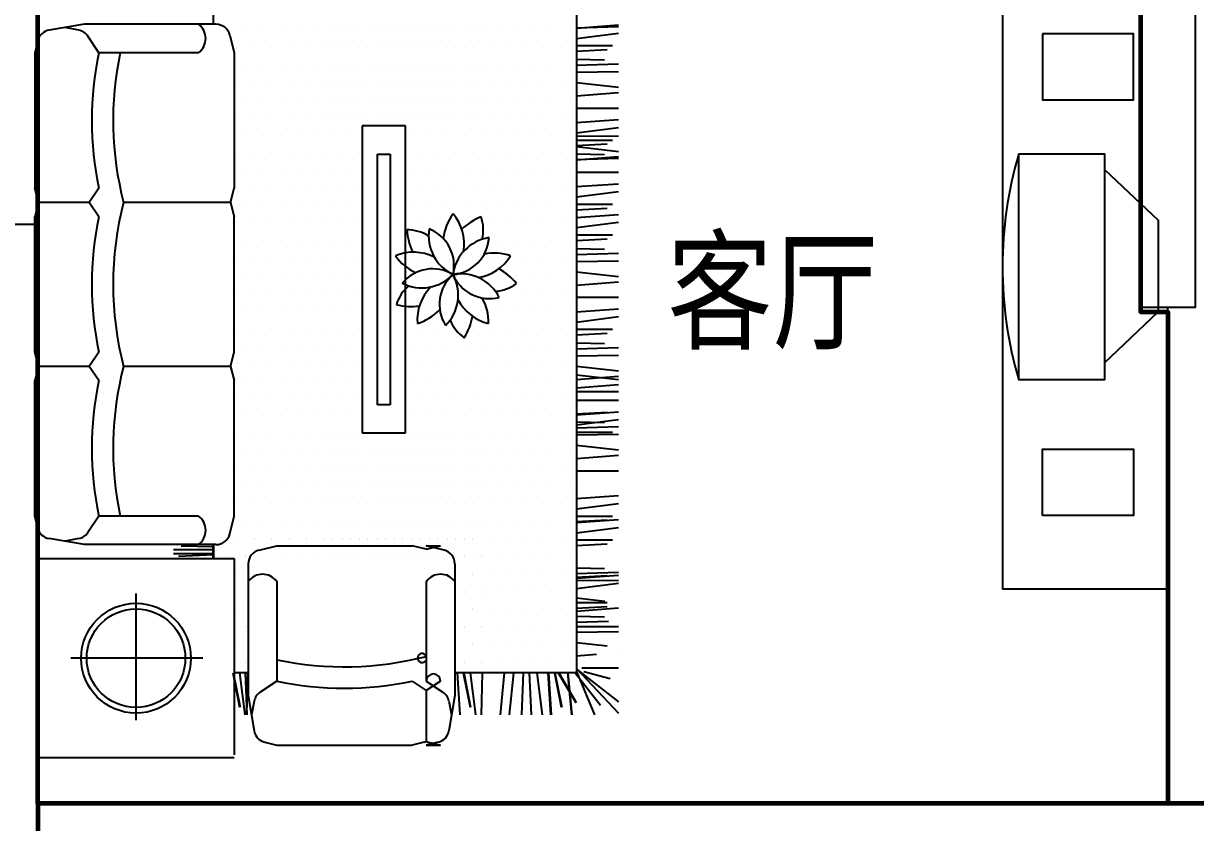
# Model space of a CAD drawing. Extents: x -355483 to -326583, y -641147 to -611949.
# Drawn here: x -337435 to -333183, y -617018 to -614120 of the extents above; entities that cross this region are included whole.
import ezdxf

# ---------------------------------------------------------------- set-up
doc = ezdxf.new("R2010")
doc.units = 0
doc.header["$LTSCALE"] = 1000
doc.header["$MEASUREMENT"] = 0
doc.layers.get('0').update_dxf_attribs({"linetype": 'CONTINUOUS'})
doc.layers.add('GT_客厅', color=2, linetype='CONTINUOUS', lineweight=60)
doc.layers.add('GT_过道', color=30, linetype='CONTINUOUS', lineweight=60)
for name, color, linetype in [('JG', 8, 'CONTINUOUS'), ('JIAJU', 252, 'CONTINUOUS'), ('PL', 8, 'CONTINUOUS'), ('PUB_DIM', 3, 'CONTINUOUS'), ('PUB_TEXT', 7, 'CONTINUOUS'), ('WALL', 2, 'CONTINUOUS')]:
    doc.layers.add(name, color=color, linetype=linetype)
doc.layers.get('PUB_DIM').off()
doc.styles.add('-黑体', font='simhei.ttf', dxfattribs={"width": 0.7})
doc.styles.add('ATT', font='TXT')
doc.styles.add('DIM_FONT', font='ROMAND.shx', dxfattribs={"width": 0.7})

# ---------------------------------------------------------------- blocks, each defined once
blk = doc.blocks.new('12PPLT03')
at = {"color": 0, "linetype": 'ByBlock'}
for centre, radius, start, end in [((0.3333, 0.25), 0.4167, 143.1301, 173.49315), ((-0.2917, 0.25), 0.3841, 351.1324, 40.6013), ((0.4278, -0.0033), 0.518, 112.21052, 133.35141), ((-0.0728, 0.3699), 0.3227, 345.50863, 19.24757), ((-0.3742, 0.0451), 0.3227, 57.50863, 91.24757), ((0.1354, 0.4058), 0.518, 184.21051, 205.35141), ((0.1524, 0.3197), 0.3542, 170.77608, 244.51587), ((-0.3182, 0.0732), 0.3265, 347.04468, 68.24727), ((-0.0287, 0.3253), 0.3265, 275.04468, 356.24727), ((0.3511, -0.0461), 0.3542, 98.77608, 172.51587), ((-0.3279, -0.2001), 0.3841, 63.1324, 112.60129), ((-0.1348, 0.3943), 0.4167, 215.1301, 245.49315), ((0.1476, 0.3546), 0.3841, 279.1324, 328.60129), ((0.3408, -0.2398), 0.4167, 71.1301, 101.49315), ((-0.168, -0.28), 0.3265, 59.04468, 140.24727), ((-0.257, 0.2437), 0.3542, 242.77608, 316.51587), ((-0.3112, -0.1691), 0.3542, 314.77608, 28.51587), ((0.0646, -0.3482), 0.3542, 26.77608, 100.51587), ((0.3005, 0.1278), 0.3265, 203.04468, 284.24727), ((0.129, -0.4079), 0.518, 40.21052, 61.35141), ((-0.1585, -0.342), 0.3227, 129.50863, 163.24757), ((0.2144, -0.2463), 0.3265, 131.04468, 212.24727), ((0.3293, 0.1835), 0.3227, 273.50863, 307.24757), ((0.089, -0.3737), 0.3841, 135.1324, 184.60129), ((-0.1227, -0.3982), 0.4167, 359.1301, 29.49315), ((-0.3441, 0.2541), 0.518, 256.21051, 277.35141), ((-0.4166, -0.0063), 0.4167, 287.1301, 317.49315), ((0.3829, -0.0308), 0.3841, 207.1324, 256.60129), ((0.2763, -0.2564), 0.3227, 201.50863, 235.24757), ((-0.348, -0.2487), 0.518, 328.21051, 349.35141)]:
    blk.add_arc(centre, radius, start, end, dxfattribs=at)
at = {"color": 0, "linetype": 'ByBlock', "style": 'ATT'}
for tag, p, flags in [('ITEM', (0, -2.25), 3), ('ROOM_NUMBER', (0, -3.5833), 1)]:
    blk.add_attdef(tag, p, '', height=1, dxfattribs=dict(at, flags=flags))
blk = doc.blocks.new('F-FLOW5')
at = {"xscale": 6, "yscale": 6, "zscale": 6}
blk.add_blockref('12PPLT03', (-0.035, 0.265), dxfattribs=at)
blk = doc.blocks.new('-FLOW4')
at = {"xscale": 75, "yscale": 75, "zscale": 75}
blk.add_blockref('F-FLOW5', (-3.1, -19.1), dxfattribs=at)
blk = doc.blocks.new('A$C651D3A54')
at = {"layer": 'JG'}
for p, q in [((803.7, 1965.2), (791.6, 2117.8)), ((803.4, 1965.2), (792.8, 2117.8)), ((802.5, 1965.2), (797.5, 2117.8)), ((840.7, 1965.2), (821.1, 2117.8)), ((866.7, 1965.2), (866.7, 2095.7)), ((937.9, 1965.2), (932.8, 2117.8)), ((963, 1965.2), (961.2, 2117.8)), ((1000.8, 1965.2), (1018, 2117.8)), ((1048.9, 1965.2), (1036.8, 2117.8)), ((1093.2, 1965.2), (1093.2, 2117.8)), ((1145.8, 1965.2), (1135.2, 2117.8)), ((1183, 1965.2), (1163.5, 2117.8)), ((1195.5, 1965.2), (1193.7, 2117.8)), ((1209.1, 1965.2), (1209.1, 2095.7)), ((1233.2, 1965.2), (1250.4, 2117.8)), ((1281.3, 1965.2), (1269.3, 2117.8)), ((1280.2, 1965.2), (1275.2, 2117.8)), ((1325.7, 1965.2), (1325.7, 2117.8)), ((1378.3, 1965.2), (1367.6, 2117.8)), ((1415.5, 1965.2), (1396, 2117.8)), ((1441.6, 1965.2), (1441.6, 2095.7)), ((1489.6, 1965.2), (1478.9, 2117.8)), ((1526.8, 1965.2), (1507.3, 2117.8)), ((1552.8, 1965.2), (1552.8, 2095.7)), ((1624, 1965.2), (1618.9, 2117.8)), ((1649.1, 1965.2), (1647.4, 2117.8)), ((1686.9, 1965.2), (1704.1, 2117.8)), ((1735, 1965.2), (1722.9, 2117.8)), ((1779.3, 1965.2), (1779.3, 2117.8)), ((1831.9, 1965.2), (1821.3, 2117.8)), ((1869.1, 1965.2), (1849.6, 2117.8)), ((1895.2, 1965.2), (1895.2, 2095.7)), ((1966.3, 1965.2), (1961.3, 2117.8)), ((1991.5, 1965.2), (1989.7, 2117.8)), ((2029.2, 1965.2), (2046.4, 2117.8)), ((2060.3, 1965.2), (2077.5, 2117.8)), ((2077.3, 1965.2), (2065.3, 2117.8)), ((2108.4, 1965.2), (2096.3, 2117.8)), ((2121.7, 1965.2), (2121.7, 2117.8)), ((2152.8, 1965.2), (2152.8, 2117.8)), ((2205.3, 1965.2), (2194.7, 2117.8)), ((2242.5, 1965.2), (2223, 2117.8)), ((2252.9, 1965.2), (2247.9, 2117.8)), ((2268.6, 1965.2), (2268.6, 2095.7)), ((2278, 1965.2), (2276.3, 2117.8)), ((2315.8, 1965.2), (2333, 2117.8)), ((2363.9, 1965.2), (2351.8, 2117.8)), ((2408.3, 1965.2), (2408.3, 2117.8)), ((2509.3, 1965.2), (2498.7, 2117.8)), ((2546.5, 1965.2), (2527, 2117.8)), ((2572.6, 1965.2), (2572.6, 2095.7)), ((2596.1, 1965.2), (2585.5, 2117.8)), ((2633.4, 1965.2), (2613.8, 2117.8)), ((2659.4, 1965.2), (2659.4, 2095.7)), ((2781.7, 1965.2), (2776.7, 2117.8)), ((2798.2, 1965.2), (2787.5, 2117.8)), ((2806.9, 1965.2), (2805.1, 2117.8)), ((2835.4, 1965.2), (2815.9, 2117.8)), ((2917.4, 1965.2), (2905.4, 2117.8)), ((2972.8, 1965.2), (2972.8, 2117.8)), ((2993.4, 1965.2), (2991.6, 2117.8)), ((3067.2, 2117.8), (3067.2, 2117.8)), ((3123.6, 1984.7), (3123.6, 2117.8)), ((3125.1, 1965.2), (3287.9, 2117.8)), ((3128, 1965.2), (3246.2, 2117.8)), ((3136.5, 1991.7), (3162.1, 2087.7)), ((886.9, 1965.2), (881, 2076.7)), ((916.5, 1965.2), (918.9, 2067.2)), ((1229.3, 1965.2), (1223.3, 2076.7)), ((1258.9, 1965.2), (1261.3, 2067.2)), ((1461.8, 1965.2), (1455.8, 2076.7)), ((1573, 1965.2), (1567.1, 2076.7)), ((1602.6, 1965.2), (1605, 2067.2)), ((1915.4, 1965.2), (1909.4, 2076.7)), ((1945, 1965.2), (1947.4, 2067.2)), ((2202, 1965.2), (2196, 2076.7)), ((2231.6, 1965.2), (2233.9, 2067.2)), ((2592.8, 1965.2), (2586.8, 2076.7)), ((2679.6, 1965.2), (2673.7, 2076.7)), ((2760.4, 1965.2), (2762.8, 2067.2)), ((2794.8, 1965.2), (2788.8, 2076.7)), ((2869.3, 1965.2), (2881, 2068.4)), ((2886.1, 1965.2), (2886.1, 2077.2)), ((2906.3, 1965.2), (2900.4, 2076.7)), ((2935.9, 1965.2), (2938.3, 2067.2)), ((2957.3, 1965.2), (2953.4, 2081.4)), ((3031.1, 1965.2), (3043.8, 2077.2)), ((3141, 1960.9), (3258.9, 2052.5)), ((3079.2, 1965.2), (3073.5, 2037.5)), ((3136, 1965.2), (3293.6, 2030.6)), ((3141, 1900.9), (3248.4, 1964.5)), ((3141, 1899.3), (3248.4, 1962.8)), ((810.1, 1939.5), (810.1, 1939.5)), ((937.3, 1939.5), (937.3, 1939.5)), ((1064.5, 1939.5), (1064.5, 1939.5)), ((1191.7, 1939.5), (1191.7, 1939.5)), ((1318.9, 1939.5), (1318.9, 1939.5)), ((1446.1, 1939.5), (1446.1, 1939.5)), ((1573.3, 1939.5), (1573.3, 1939.5)), ((1700.5, 1939.5), (1700.5, 1939.5)), ((1827.6, 1939.5), (1827.6, 1939.5)), ((1954.8, 1939.5), (1954.8, 1939.5)), ((2082, 1939.5), (2082, 1939.5)), ((2209.2, 1939.5), (2209.2, 1939.5)), ((2336.4, 1939.5), (2336.4, 1939.5)), ((2463.6, 1939.5), (2463.6, 1939.5)), ((2590.8, 1939.5), (2590.8, 1939.5)), ((2718, 1939.5), (2718, 1939.5)), ((2845.2, 1939.5), (2845.2, 1939.5)), ((2972.4, 1939.5), (2972.4, 1939.5)), ((3099.6, 1939.5), (3099.6, 1939.5)), ((3141, 1934.6), (3293.6, 1948.6)), ((3141, 1932.9), (3293.6, 1947)), ((810.1, 1875.9), (810.1, 1875.9)), ((873.7, 1907.7), (873.7, 1907.7)), ((937.3, 1875.9), (937.3, 1875.9)), ((1000.9, 1907.7), (1000.9, 1907.7)), ((1064.5, 1875.9), (1064.5, 1875.9)), ((1128.1, 1907.7), (1128.1, 1907.7)), ((1191.7, 1875.9), (1191.7, 1875.9)), ((1255.3, 1907.7), (1255.3, 1907.7)), ((1318.9, 1875.9), (1318.9, 1875.9)), ((1382.5, 1907.7), (1382.5, 1907.7)), ((1446.1, 1875.9), (1446.1, 1875.9)), ((1509.7, 1907.7), (1509.7, 1907.7)), ((1573.3, 1875.9), (1573.3, 1875.9)), ((1636.9, 1907.7), (1636.9, 1907.7)), ((1700.5, 1875.9), (1700.5, 1875.9)), ((1764, 1907.7), (1764, 1907.7)), ((1827.6, 1875.9), (1827.6, 1875.9)), ((1891.2, 1907.7), (1891.2, 1907.7)), ((1954.8, 1875.9), (1954.8, 1875.9)), ((2018.4, 1907.7), (2018.4, 1907.7)), ((2082, 1875.9), (2082, 1875.9)), ((2145.6, 1907.7), (2145.6, 1907.7)), ((2209.2, 1875.9), (2209.2, 1875.9)), ((2272.8, 1907.7), (2272.8, 1907.7)), ((2336.4, 1875.9), (2336.4, 1875.9)), ((2400, 1907.7), (2400, 1907.7)), ((2463.6, 1875.9), (2463.6, 1875.9)), ((2527.2, 1907.7), (2527.2, 1907.7)), ((2590.8, 1875.9), (2590.8, 1875.9)), ((2654.4, 1907.7), (2654.4, 1907.7)), ((2718, 1875.9), (2718, 1875.9)), ((2781.6, 1907.7), (2781.6, 1907.7)), ((2845.2, 1875.9), (2845.2, 1875.9)), ((2908.8, 1907.7), (2908.8, 1907.7)), ((2972.4, 1875.9), (2972.4, 1875.9)), ((3036, 1907.7), (3036, 1907.7)), ((3099.6, 1875.9), (3099.6, 1875.9)), ((3141, 1887.3), (3266.4, 1911.9)), ((3141, 1885.7), (3266.4, 1910.3)), ((3141, 1863.6), (3293.6, 1873.4)), ((3141, 1862), (3293.6, 1871.7)), ((873.7, 1844.1), (873.7, 1844.1)), ((1000.9, 1844.1), (1000.9, 1844.1)), ((1128.1, 1844.1), (1128.1, 1844.1)), ((1255.3, 1844.1), (1255.3, 1844.1)), ((1382.5, 1844.1), (1382.5, 1844.1)), ((1509.7, 1844.1), (1509.7, 1844.1)), ((1636.9, 1844.1), (1636.9, 1844.1)), ((1764, 1844.1), (1764, 1844.1)), ((1891.2, 1844.1), (1891.2, 1844.1)), ((2018.4, 1844.1), (2018.4, 1844.1)), ((2145.6, 1844.1), (2145.6, 1844.1)), ((2272.8, 1844.1), (2272.8, 1844.1)), ((2400, 1844.1), (2400, 1844.1)), ((2527.2, 1844.1), (2527.2, 1844.1)), ((2654.4, 1844.1), (2654.4, 1844.1)), ((2781.6, 1844.1), (2781.6, 1844.1)), ((2908.8, 1844.1), (2908.8, 1844.1)), ((3036, 1844.1), (3036, 1844.1)), ((3141, 1821.4), (3293.6, 1840.8)), ((810.1, 1812.3), (810.1, 1812.3)), ((937.3, 1812.3), (937.3, 1812.3)), ((1064.5, 1812.3), (1064.5, 1812.3)), ((1191.7, 1812.3), (1191.7, 1812.3)), ((1318.9, 1812.3), (1318.9, 1812.3)), ((1446.1, 1812.3), (1446.1, 1812.3)), ((1573.3, 1812.3), (1573.3, 1812.3)), ((1700.5, 1812.3), (1700.5, 1812.3)), ((1827.6, 1812.3), (1827.6, 1812.3)), ((1954.8, 1812.3), (1954.8, 1812.3)), ((2082, 1812.3), (2082, 1812.3)), ((2209.2, 1812.3), (2209.2, 1812.3)), ((2336.4, 1812.3), (2336.4, 1812.3)), ((2463.6, 1812.3), (2463.6, 1812.3)), ((2590.8, 1812.3), (2590.8, 1812.3)), ((2718, 1812.3), (2718, 1812.3)), ((2845.2, 1812.3), (2845.2, 1812.3)), ((2972.4, 1812.3), (2972.4, 1812.3)), ((3099.6, 1812.3), (3099.6, 1812.3)), ((3141, 1794.3), (3293.6, 1800.6)), ((810.1, 1748.7), (810.1, 1748.7)), ((873.7, 1780.5), (873.7, 1780.5)), ((937.3, 1748.7), (937.3, 1748.7)), ((1000.9, 1780.5), (1000.9, 1780.5)), ((1064.5, 1748.7), (1064.5, 1748.7)), ((1128.1, 1780.5), (1128.1, 1780.5)), ((1191.7, 1748.7), (1191.7, 1748.7)), ((1255.3, 1780.5), (1255.3, 1780.5)), ((1318.9, 1748.7), (1318.9, 1748.7)), ((1382.5, 1780.5), (1382.5, 1780.5)), ((1446.1, 1748.7), (1446.1, 1748.7)), ((1509.7, 1780.5), (1509.7, 1780.5)), ((1573.3, 1748.7), (1573.3, 1748.7)), ((1636.9, 1780.5), (1636.9, 1780.5)), ((1700.5, 1748.7), (1700.5, 1748.7)), ((1764, 1780.5), (1764, 1780.5)), ((1827.6, 1748.7), (1827.6, 1748.7)), ((1891.2, 1780.5), (1891.2, 1780.5)), ((1954.8, 1748.7), (1954.8, 1748.7)), ((2018.4, 1780.5), (2018.4, 1780.5)), ((2082, 1748.7), (2082, 1748.7)), ((2145.6, 1780.5), (2145.6, 1780.5)), ((2209.2, 1748.7), (2209.2, 1748.7)), ((2272.8, 1780.5), (2272.8, 1780.5)), ((2336.4, 1748.7), (2336.4, 1748.7)), ((2400, 1780.5), (2400, 1780.5)), ((2463.6, 1748.7), (2463.6, 1748.7)), ((2527.2, 1780.5), (2527.2, 1780.5)), ((2590.8, 1748.7), (2590.8, 1748.7)), ((2654.4, 1780.5), (2654.4, 1780.5)), ((2718, 1748.7), (2718, 1748.7)), ((2781.6, 1780.5), (2781.6, 1780.5)), ((2845.2, 1748.7), (2845.2, 1748.7)), ((2908.8, 1780.5), (2908.8, 1780.5)), ((2972.4, 1748.7), (2972.4, 1748.7)), ((3036, 1780.5), (3036, 1780.5)), ((3099.6, 1748.7), (3099.6, 1748.7)), ((3141, 1771.6), (3293.6, 1765.9)), ((873.7, 1716.9), (873.7, 1716.9)), ((1000.9, 1716.9), (1000.9, 1716.9)), ((1128.1, 1716.9), (1128.1, 1716.9)), ((1255.3, 1716.9), (1255.3, 1716.9)), ((1382.5, 1716.9), (1382.5, 1716.9)), ((1509.7, 1716.9), (1509.7, 1716.9)), ((1636.9, 1716.9), (1636.9, 1716.9)), ((1764, 1716.9), (1764, 1716.9)), ((1891.2, 1716.9), (1891.2, 1716.9)), ((2018.4, 1716.9), (2018.4, 1716.9)), ((2145.6, 1716.9), (2145.6, 1716.9)), ((2272.8, 1716.9), (2272.8, 1716.9)), ((2400, 1716.9), (2400, 1716.9)), ((2527.2, 1716.9), (2527.2, 1716.9)), ((2654.4, 1716.9), (2654.4, 1716.9)), ((2781.6, 1716.9), (2781.6, 1716.9)), ((2908.8, 1716.9), (2908.8, 1716.9)), ((3036, 1716.9), (3036, 1716.9)), ((3141, 1736.9), (3293.6, 1721.3)), ((3141, 1703.6), (3293.6, 1688.6)), ((810.1, 1685.1), (810.1, 1685.1)), ((937.3, 1685.1), (937.3, 1685.1)), ((1064.5, 1685.1), (1064.5, 1685.1)), ((1191.7, 1685.1), (1191.7, 1685.1)), ((1318.9, 1685.1), (1318.9, 1685.1)), ((1446.1, 1685.1), (1446.1, 1685.1)), ((1573.3, 1685.1), (1573.3, 1685.1)), ((1700.5, 1685.1), (1700.5, 1685.1)), ((1827.6, 1685.1), (1827.6, 1685.1)), ((1954.8, 1685.1), (1954.8, 1685.1)), ((2082, 1685.1), (2082, 1685.1)), ((2209.2, 1685.1), (2209.2, 1685.1)), ((2336.4, 1685.1), (2336.4, 1685.1)), ((2463.6, 1685.1), (2463.6, 1685.1)), ((2590.8, 1685.1), (2590.8, 1685.1)), ((2718, 1685.1), (2718, 1685.1)), ((2845.2, 1685.1), (2845.2, 1685.1)), ((2972.4, 1685.1), (2972.4, 1685.1)), ((3099.6, 1685.1), (3099.6, 1685.1)), ((810.1, 1621.5), (810.1, 1621.5)), ((873.7, 1653.3), (873.7, 1653.3)), ((937.3, 1621.5), (937.3, 1621.5)), ((1000.9, 1653.3), (1000.9, 1653.3)), ((1064.5, 1621.5), (1064.5, 1621.5)), ((1128.1, 1653.3), (1128.1, 1653.3)), ((1191.7, 1621.5), (1191.7, 1621.5)), ((1255.3, 1653.3), (1255.3, 1653.3)), ((1318.9, 1621.5), (1318.9, 1621.5)), ((1382.5, 1653.3), (1382.5, 1653.3)), ((1446.1, 1621.5), (1446.1, 1621.5)), ((1509.7, 1653.3), (1509.7, 1653.3)), ((1573.3, 1621.5), (1573.3, 1621.5)), ((1636.9, 1653.3), (1636.9, 1653.3)), ((1700.5, 1621.5), (1700.5, 1621.5)), ((1764, 1653.3), (1764, 1653.3)), ((1827.6, 1621.5), (1827.6, 1621.5)), ((1891.2, 1653.3), (1891.2, 1653.3)), ((1954.8, 1621.5), (1954.8, 1621.5)), ((2018.4, 1653.3), (2018.4, 1653.3)), ((2082, 1621.5), (2082, 1621.5)), ((2145.6, 1653.3), (2145.6, 1653.3)), ((2209.2, 1621.5), (2209.2, 1621.5)), ((2272.8, 1653.3), (2272.8, 1653.3)), ((2336.4, 1621.5), (2336.4, 1621.5)), ((2400, 1653.3), (2400, 1653.3)), ((2463.6, 1621.5), (2463.6, 1621.5)), ((2527.2, 1653.3), (2527.2, 1653.3)), ((2590.8, 1621.5), (2590.8, 1621.5)), ((2654.4, 1653.3), (2654.4, 1653.3)), ((2718, 1621.5), (2718, 1621.5)), ((2721, 1621.5), (2721, 1621.5)), ((2781.6, 1653.3), (2781.6, 1653.3)), ((2845.2, 1621.5), (2845.2, 1621.5)), ((2848.2, 1621.5), (2848.2, 1621.5)), ((2908.8, 1653.3), (2908.8, 1653.3)), ((2972.4, 1621.5), (2972.4, 1621.5)), ((2975.4, 1621.5), (2975.4, 1621.5)), ((3036, 1653.3), (3036, 1653.3)), ((3099.6, 1621.5), (3099.6, 1621.5)), ((3102.6, 1621.5), (3102.6, 1621.5)), ((3141, 1623.1), (3293.6, 1619.5)), ((3141, 1623.1), (3293.6, 1619.5)), ((810.1, 1591.9), (810.1, 1591.9)), ((873.7, 1589.7), (873.7, 1589.7)), ((937.3, 1591.9), (937.3, 1591.9)), ((1000.9, 1589.7), (1000.9, 1589.7)), ((1064.5, 1591.9), (1064.5, 1591.9)), ((1128.1, 1589.7), (1128.1, 1589.7)), ((1255.3, 1589.7), (1255.3, 1589.7)), ((1382.5, 1589.7), (1382.5, 1589.7)), ((1509.7, 1589.7), (1509.7, 1589.7)), ((1636.9, 1589.7), (1636.9, 1589.7)), ((1764, 1589.7), (1764, 1589.7)), ((1891.2, 1589.7), (1891.2, 1589.7)), ((2018.4, 1589.7), (2018.4, 1589.7)), ((2145.6, 1589.7), (2145.6, 1589.7)), ((2272.8, 1589.7), (2272.8, 1589.7)), ((2336.4, 1591.9), (2336.4, 1591.9)), ((2400, 1589.7), (2400, 1589.7)), ((2463.6, 1591.9), (2463.6, 1591.9)), ((2527.2, 1589.7), (2527.2, 1589.7)), ((2590.8, 1591.9), (2590.8, 1591.9)), ((2654.4, 1589.7), (2654.4, 1589.7)), ((2657.4, 1589.7), (2657.4, 1589.7)), ((2718, 1591.9), (2718, 1591.9)), ((2781.6, 1589.7), (2781.6, 1589.7)), ((2784.6, 1589.7), (2784.6, 1589.7)), ((2908.8, 1589.7), (2908.8, 1589.7)), ((2911.8, 1589.7), (2911.8, 1589.7)), ((3036, 1589.7), (3036, 1589.7)), ((3039, 1589.7), (3039, 1589.7)), ((3141, 1579.3), (3293.6, 1598.6)), ((3141, 1579.3), (3293.6, 1598.6)), ((3141, 1556.2), (3266.4, 1580.8)), ((3141, 1554.6), (3266.4, 1579.2)), ((810.1, 1557.9), (810.1, 1557.9)), ((873.7, 1560.1), (873.7, 1560.1)), ((937.3, 1557.9), (937.3, 1557.9)), ((1000.9, 1560.1), (1000.9, 1560.1)), ((1064.5, 1557.9), (1064.5, 1557.9)), ((1128.1, 1560.1), (1128.1, 1560.1)), ((1191.7, 1557.9), (1191.7, 1557.9)), ((1318.9, 1557.9), (1318.9, 1557.9)), ((1446.1, 1557.9), (1446.1, 1557.9)), ((1573.3, 1557.9), (1573.3, 1557.9)), ((1700.5, 1557.9), (1700.5, 1557.9)), ((1827.6, 1557.9), (1827.6, 1557.9)), ((1954.8, 1557.9), (1954.8, 1557.9)), ((2082, 1557.9), (2082, 1557.9)), ((2209.2, 1557.9), (2209.2, 1557.9)), ((2272.8, 1560.1), (2272.8, 1560.1)), ((2336.4, 1557.9), (2336.4, 1557.9)), ((2400, 1560.1), (2400, 1560.1)), ((2463.6, 1557.9), (2463.6, 1557.9)), ((2527.2, 1560.1), (2527.2, 1560.1)), ((2590.8, 1557.9), (2590.8, 1557.9)), ((2654.4, 1560.1), (2654.4, 1560.1)), ((2657.4, 1560.1), (2657.4, 1560.1)), ((2718, 1557.9), (2718, 1557.9)), ((2721, 1557.9), (2721, 1557.9)), ((2845.2, 1557.9), (2845.2, 1557.9)), ((2848.2, 1557.9), (2848.2, 1557.9)), ((2972.4, 1557.9), (2972.4, 1557.9)), ((2975.4, 1557.9), (2975.4, 1557.9)), ((3099.6, 1557.9), (3099.6, 1557.9)), ((3102.6, 1557.9), (3102.6, 1557.9)), ((3141, 1532.5), (3293.6, 1542.3)), ((810.1, 1528.3), (810.1, 1528.3)), ((810.1, 1494.3), (810.1, 1494.3)), ((873.7, 1526.1), (873.7, 1526.1)), ((873.7, 1496.5), (873.7, 1496.5)), ((937.3, 1528.3), (937.3, 1528.3)), ((937.3, 1494.3), (937.3, 1494.3)), ((1000.9, 1526.1), (1000.9, 1526.1)), ((1000.9, 1496.5), (1000.9, 1496.5)), ((1064.5, 1528.3), (1064.5, 1528.3)), ((1064.5, 1494.3), (1064.5, 1494.3)), ((1128.1, 1526.1), (1128.1, 1526.1)), ((1128.1, 1496.5), (1128.1, 1496.5)), ((1191.7, 1494.3), (1191.7, 1494.3)), ((1255.3, 1526.1), (1255.3, 1526.1)), ((1318.9, 1494.3), (1318.9, 1494.3)), ((1382.5, 1526.1), (1382.5, 1526.1)), ((1446.1, 1494.3), (1446.1, 1494.3)), ((1509.7, 1526.1), (1509.7, 1526.1)), ((1573.3, 1494.3), (1573.3, 1494.3)), ((1636.9, 1526.1), (1636.9, 1526.1)), ((1700.5, 1494.3), (1700.5, 1494.3)), ((1764, 1526.1), (1764, 1526.1)), ((1827.6, 1494.3), (1827.6, 1494.3)), ((1891.2, 1526.1), (1891.2, 1526.1)), ((1954.8, 1494.3), (1954.8, 1494.3)), ((2018.4, 1526.1), (2018.4, 1526.1)), ((2082, 1494.3), (2082, 1494.3)), ((2145.6, 1526.1), (2145.6, 1526.1)), ((2209.2, 1494.3), (2209.2, 1494.3)), ((2272.8, 1526.1), (2272.8, 1526.1)), ((2272.8, 1496.5), (2272.8, 1496.5)), ((2336.4, 1528.3), (2336.4, 1528.3)), ((2336.4, 1494.3), (2336.4, 1494.3)), ((2400, 1526.1), (2400, 1526.1)), ((2400, 1496.5), (2400, 1496.5)), ((2463.6, 1528.3), (2463.6, 1528.3)), ((2463.6, 1494.3), (2463.6, 1494.3)), ((2527.2, 1526.1), (2527.2, 1526.1)), ((2527.2, 1496.5), (2527.2, 1496.5)), ((2590.8, 1528.3), (2590.8, 1528.3)), ((2590.8, 1494.3), (2590.8, 1494.3)), ((2654.4, 1526.1), (2654.4, 1526.1)), ((2654.4, 1496.5), (2654.4, 1496.5)), ((2657.4, 1526.1), (2657.4, 1526.1)), ((2657.4, 1496.5), (2657.4, 1496.5)), ((2718, 1528.3), (2718, 1528.3)), ((2718, 1494.3), (2718, 1494.3)), ((2746.5, 1524.1), (3223, 1524.1)), ((2781.6, 1526.1), (2781.6, 1526.1)), ((2784.6, 1526.1), (2784.6, 1526.1)), ((2908.8, 1526.1), (2908.8, 1526.1)), ((2911.8, 1526.1), (2911.8, 1526.1)), ((3036, 1526.1), (3036, 1526.1)), ((3039, 1526.1), (3039, 1526.1)), ((3223, 1524.1), (3351.4, 1502.7)), ((3244, 1502.4), (3293.5, 1512.3)), ((810.1, 1464.7), (810.1, 1464.7)), ((873.7, 1462.5), (873.7, 1462.5)), ((937.3, 1464.7), (937.3, 1464.7)), ((1000.9, 1462.5), (1000.9, 1462.5)), ((1064.5, 1464.7), (1064.5, 1464.7)), ((1128.1, 1462.5), (1128.1, 1462.5)), ((1255.3, 1462.5), (1255.3, 1462.5)), ((1382.5, 1462.5), (1382.5, 1462.5)), ((1509.7, 1462.5), (1509.7, 1462.5)), ((1636.9, 1462.5), (1636.9, 1462.5)), ((1764, 1462.5), (1764, 1462.5)), ((1891.2, 1462.5), (1891.2, 1462.5)), ((2018.4, 1462.5), (2018.4, 1462.5)), ((2145.6, 1462.5), (2145.6, 1462.5)), ((2272.8, 1462.5), (2272.8, 1462.5)), ((2336.4, 1464.7), (2336.4, 1464.7)), ((2400, 1462.5), (2400, 1462.5)), ((2463.6, 1464.7), (2463.6, 1464.7)), ((2527.2, 1462.5), (2527.2, 1462.5)), ((2590.8, 1464.7), (2590.8, 1464.7)), ((2654.4, 1462.5), (2654.4, 1462.5)), ((2657.4, 1462.5), (2657.4, 1462.5)), ((2696.3, 1484.9), (2680.3, 1420.7)), ((2680.3, 1420.7), (2680.3, 1472.4)), ((2693.2, 1420.7), (2680.3, 1472.4)), ((2718, 1464.7), (2718, 1464.7)), ((3171.3, 1420.7), (3211.2, 1480.4)), ((3171.3, 1472.4), (3205.8, 1420.7)), ((3393.1, 1428.9), (3404, 1472.4)), ((3393.1, 1464.2), (3404, 1420.7)), ((3404, 1420.7), (3404, 1472.4)), ((810.1, 1430.7), (810.1, 1430.7)), ((873.7, 1432.9), (873.7, 1432.9)), ((937.3, 1430.7), (937.3, 1430.7)), ((1000.9, 1432.9), (1000.9, 1432.9)), ((1064.5, 1430.7), (1064.5, 1430.7)), ((1128.1, 1432.9), (1128.1, 1432.9)), ((1191.7, 1430.7), (1191.7, 1430.7)), ((1318.9, 1430.7), (1318.9, 1430.7)), ((1446.1, 1430.7), (1446.1, 1430.7)), ((1573.3, 1430.7), (1573.3, 1430.7)), ((1700.5, 1430.7), (1700.5, 1430.7)), ((1827.6, 1430.7), (1827.6, 1430.7)), ((1954.8, 1430.7), (1954.8, 1430.7)), ((2082, 1430.7), (2082, 1430.7)), ((2209.2, 1430.7), (2209.2, 1430.7)), ((2272.8, 1432.9), (2272.8, 1432.9)), ((2336.4, 1430.7), (2336.4, 1430.7)), ((2400, 1432.9), (2400, 1432.9)), ((2463.6, 1430.7), (2463.6, 1430.7)), ((2527.2, 1432.9), (2527.2, 1432.9)), ((2590.8, 1430.7), (2590.8, 1430.7)), ((2654.4, 1432.9), (2654.4, 1432.9)), ((2657.4, 1432.9), (2657.4, 1432.9)), ((2693.2, 1420.7), (2680.3, 1369)), ((2718, 1430.7), (2718, 1430.7)), ((2809.5, 1420.7), (3171.3, 1420.7)), ((3171.3, 1369), (3205.8, 1420.7)), ((3205.8, 1420.7), (3390.3, 1420.7)), ((3393.1, 1412.5), (3404, 1369)), ((810.1, 1401.1), (810.1, 1401.1)), ((810.1, 1367.1), (810.1, 1367.1)), ((873.7, 1398.9), (873.7, 1398.9)), ((873.7, 1369.3), (873.7, 1369.3)), ((937.3, 1401.1), (937.3, 1401.1)), ((937.3, 1367.1), (937.3, 1367.1)), ((1000.9, 1398.9), (1000.9, 1398.9)), ((1000.9, 1369.3), (1000.9, 1369.3)), ((1064.5, 1401.1), (1064.5, 1401.1)), ((1064.5, 1367.1), (1064.5, 1367.1)), ((1128.1, 1398.9), (1128.1, 1398.9)), ((1128.1, 1369.3), (1128.1, 1369.3)), ((1191.7, 1367.1), (1191.7, 1367.1)), ((1255.3, 1398.9), (1255.3, 1398.9)), ((1318.9, 1367.1), (1318.9, 1367.1)), ((1382.5, 1398.9), (1382.5, 1398.9)), ((1446.1, 1367.1), (1446.1, 1367.1)), ((1509.7, 1398.9), (1509.7, 1398.9)), ((1573.3, 1367.1), (1573.3, 1367.1)), ((1636.9, 1398.9), (1636.9, 1398.9)), ((1700.5, 1367.1), (1700.5, 1367.1)), ((1764, 1398.9), (1764, 1398.9)), ((1827.6, 1367.1), (1827.6, 1367.1)), ((1891.2, 1398.9), (1891.2, 1398.9)), ((1954.8, 1367.1), (1954.8, 1367.1)), ((2018.4, 1398.9), (2018.4, 1398.9)), ((2082, 1367.1), (2082, 1367.1)), ((2145.6, 1398.9), (2145.6, 1398.9)), ((2209.2, 1367.1), (2209.2, 1367.1)), ((2272.8, 1398.9), (2272.8, 1398.9)), ((2272.8, 1369.3), (2272.8, 1369.3)), ((2336.4, 1401.1), (2336.4, 1401.1)), ((2336.4, 1367.1), (2336.4, 1367.1)), ((2400, 1398.9), (2400, 1398.9)), ((2400, 1369.3), (2400, 1369.3)), ((2463.6, 1401.1), (2463.6, 1401.1)), ((2463.6, 1367.1), (2463.6, 1367.1)), ((2527.2, 1398.9), (2527.2, 1398.9)), ((2527.2, 1369.3), (2527.2, 1369.3)), ((2590.8, 1401.1), (2590.8, 1401.1)), ((2590.8, 1367.1), (2590.8, 1367.1)), ((2654.4, 1398.9), (2654.4, 1398.9)), ((2654.4, 1369.3), (2654.4, 1369.3)), ((2657.4, 1398.9), (2657.4, 1398.9)), ((2657.4, 1369.3), (2657.4, 1369.3)), ((2680.3, 877.9), (2680.3, 1369)), ((2718, 1401.1), (2718, 1401.1)), ((2718, 1367.1), (2718, 1367.1)), ((3404, 877.9), (3404, 1369)), ((810.1, 1337.5), (810.1, 1337.5)), ((873.7, 1335.3), (873.7, 1335.3)), ((937.3, 1337.5), (937.3, 1337.5)), ((1000.9, 1335.3), (1000.9, 1335.3)), ((1064.5, 1337.5), (1064.5, 1337.5)), ((1128.1, 1335.3), (1128.1, 1335.3)), ((1158.2, 1344.9), (1158.2, 1187.6)), ((2271, 1344.9), (1158.2, 1344.9)), ((2271, 1187.6), (2271, 1344.9)), ((2272.8, 1335.3), (2272.8, 1335.3)), ((2336.4, 1337.5), (2336.4, 1337.5)), ((2400, 1335.3), (2400, 1335.3)), ((2463.6, 1337.5), (2463.6, 1337.5)), ((2527.2, 1335.3), (2527.2, 1335.3)), ((2590.8, 1337.5), (2590.8, 1337.5)), ((2654.4, 1335.3), (2654.4, 1335.3)), ((2657.4, 1335.3), (2657.4, 1335.3)), ((2718, 1337.5), (2718, 1337.5)), ((810.1, 1303.5), (810.1, 1303.5)), ((873.7, 1305.7), (873.7, 1305.7)), ((937.3, 1303.5), (937.3, 1303.5)), ((1000.9, 1305.7), (1000.9, 1305.7)), ((1064.5, 1303.5), (1064.5, 1303.5)), ((1128.1, 1305.7), (1128.1, 1305.7)), ((1260, 1289.4), (2169.3, 1289.4)), ((1260, 1243.1), (1260, 1289.4)), ((2169.3, 1289.4), (2169.3, 1243.1)), ((2272.8, 1305.7), (2272.8, 1305.7)), ((2336.4, 1303.5), (2336.4, 1303.5)), ((2400, 1305.7), (2400, 1305.7)), ((2463.6, 1303.5), (2463.6, 1303.5)), ((2527.2, 1305.7), (2527.2, 1305.7)), ((2590.8, 1303.5), (2590.8, 1303.5)), ((2654.4, 1305.7), (2654.4, 1305.7)), ((2657.4, 1305.7), (2657.4, 1305.7)), ((2718, 1303.5), (2718, 1303.5)), ((810.1, 1273.9), (810.1, 1273.9)), ((810.1, 1239.9), (810.1, 1239.9)), ((873.7, 1271.7), (873.7, 1271.7)), ((873.7, 1242.1), (873.7, 1242.1)), ((937.3, 1273.9), (937.3, 1273.9)), ((937.3, 1239.9), (937.3, 1239.9)), ((1000.9, 1271.7), (1000.9, 1271.7)), ((1000.9, 1242.1), (1000.9, 1242.1)), ((1064.5, 1273.9), (1064.5, 1273.9)), ((1064.5, 1239.9), (1064.5, 1239.9)), ((1128.1, 1271.7), (1128.1, 1271.7)), ((1128.1, 1242.1), (1128.1, 1242.1)), ((2169.3, 1243.1), (1260, 1243.1)), ((2272.8, 1271.7), (2272.8, 1271.7)), ((2272.8, 1242.1), (2272.8, 1242.1)), ((2336.4, 1273.9), (2336.4, 1273.9)), ((2336.4, 1239.9), (2336.4, 1239.9)), ((2400, 1271.7), (2400, 1271.7)), ((2400, 1242.1), (2400, 1242.1)), ((2463.6, 1273.9), (2463.6, 1273.9)), ((2463.6, 1239.9), (2463.6, 1239.9)), ((2527.2, 1271.7), (2527.2, 1271.7)), ((2527.2, 1242.1), (2527.2, 1242.1)), ((2590.8, 1273.9), (2590.8, 1273.9)), ((2590.8, 1239.9), (2590.8, 1239.9)), ((2654.4, 1271.7), (2654.4, 1271.7)), ((2654.4, 1242.1), (2654.4, 1242.1)), ((2657.4, 1271.7), (2657.4, 1271.7)), ((2657.4, 1242.1), (2657.4, 1242.1)), ((2718, 1273.9), (2718, 1273.9)), ((2718, 1239.9), (2718, 1239.9)), ((810.1, 1210.3), (810.1, 1210.3)), ((873.7, 1208.1), (873.7, 1208.1)), ((937.3, 1210.3), (937.3, 1210.3)), ((1000.9, 1208.1), (1000.9, 1208.1)), ((1064.5, 1210.3), (1064.5, 1210.3)), ((1128.1, 1208.1), (1128.1, 1208.1)), ((2272.8, 1208.1), (2272.8, 1208.1)), ((2336.4, 1210.3), (2336.4, 1210.3)), ((2400, 1208.1), (2400, 1208.1)), ((2463.6, 1210.3), (2463.6, 1210.3)), ((2527.2, 1208.1), (2527.2, 1208.1)), ((2590.8, 1210.3), (2590.8, 1210.3)), ((2654.4, 1208.1), (2654.4, 1208.1)), ((2657.4, 1208.1), (2657.4, 1208.1)), ((2718, 1210.3), (2718, 1210.3)), ((810.1, 1176.4), (810.1, 1176.4)), ((873.7, 1178.5), (873.7, 1178.5)), ((937.3, 1176.4), (937.3, 1176.4)), ((1000.9, 1178.5), (1000.9, 1178.5)), ((1064.5, 1176.4), (1064.5, 1176.4)), ((1128.1, 1178.5), (1128.1, 1178.5)), ((1158.2, 1187.6), (2271, 1187.6)), ((1255.3, 1178.5), (1255.3, 1178.5)), ((1382.5, 1178.5), (1382.5, 1178.5)), ((1509.7, 1178.5), (1509.7, 1178.5)), ((1636.9, 1178.5), (1636.9, 1178.5)), ((1764, 1178.5), (1764, 1178.5)), ((1891.2, 1178.5), (1891.2, 1178.5)), ((2018.4, 1178.5), (2018.4, 1178.5)), ((2145.6, 1178.5), (2145.6, 1178.5)), ((2272.8, 1178.5), (2272.8, 1178.5)), ((2336.4, 1176.4), (2336.4, 1176.4)), ((2400, 1178.5), (2400, 1178.5)), ((2463.6, 1176.4), (2463.6, 1176.4)), ((2527.2, 1178.5), (2527.2, 1178.5)), ((2590.8, 1176.4), (2590.8, 1176.4)), ((2654.4, 1178.5), (2654.4, 1178.5)), ((2657.4, 1178.5), (2657.4, 1178.5)), ((2718, 1176.4), (2718, 1176.4)), ((810.1, 1146.7), (810.1, 1146.7)), ((810.1, 1112.8), (810.1, 1112.8)), ((873.7, 1144.6), (873.7, 1144.6)), ((873.7, 1114.9), (873.7, 1114.9)), ((937.3, 1146.7), (937.3, 1146.7)), ((937.3, 1112.8), (937.3, 1112.8)), ((1000.9, 1144.6), (1000.9, 1144.6)), ((1000.9, 1114.9), (1000.9, 1114.9)), ((1064.5, 1146.7), (1064.5, 1146.7)), ((1064.5, 1112.8), (1064.5, 1112.8)), ((1128.1, 1144.6), (1128.1, 1144.6)), ((1128.1, 1114.9), (1128.1, 1114.9)), ((1191.7, 1146.7), (1191.7, 1146.7)), ((1255.3, 1114.9), (1255.3, 1114.9)), ((1318.9, 1146.7), (1318.9, 1146.7)), ((1382.5, 1114.9), (1382.5, 1114.9)), ((1446.1, 1146.7), (1446.1, 1146.7)), ((1509.7, 1114.9), (1509.7, 1114.9)), ((1573.3, 1146.7), (1573.3, 1146.7)), ((1636.9, 1114.9), (1636.9, 1114.9)), ((1700.5, 1146.7), (1700.5, 1146.7)), ((1764, 1114.9), (1764, 1114.9)), ((1827.6, 1146.7), (1827.6, 1146.7)), ((1891.2, 1114.9), (1891.2, 1114.9)), ((1954.8, 1146.7), (1954.8, 1146.7)), ((2018.4, 1114.9), (2018.4, 1114.9)), ((2082, 1146.7), (2082, 1146.7)), ((2145.6, 1114.9), (2145.6, 1114.9)), ((2209.2, 1146.7), (2209.2, 1146.7)), ((2272.8, 1144.6), (2272.8, 1144.6)), ((2272.8, 1114.9), (2272.8, 1114.9)), ((2336.4, 1146.7), (2336.4, 1146.7)), ((2336.4, 1112.8), (2336.4, 1112.8)), ((2400, 1144.6), (2400, 1144.6)), ((2400, 1114.9), (2400, 1114.9)), ((2463.6, 1146.7), (2463.6, 1146.7)), ((2463.6, 1112.8), (2463.6, 1112.8)), ((2527.2, 1144.6), (2527.2, 1144.6)), ((2527.2, 1114.9), (2527.2, 1114.9)), ((2590.8, 1146.7), (2590.8, 1146.7)), ((2590.8, 1112.8), (2590.8, 1112.8)), ((2654.4, 1144.6), (2654.4, 1144.6)), ((2654.4, 1114.9), (2654.4, 1114.9)), ((2657.4, 1144.6), (2657.4, 1144.6)), ((2657.4, 1114.9), (2657.4, 1114.9)), ((2718, 1146.7), (2718, 1146.7)), ((2718, 1112.8), (2718, 1112.8)), ((810.1, 1083.1), (810.1, 1083.1)), ((873.7, 1081), (873.7, 1081)), ((937.3, 1083.1), (937.3, 1083.1)), ((1000.9, 1081), (1000.9, 1081)), ((1064.5, 1083.1), (1064.5, 1083.1)), ((1128.1, 1081), (1128.1, 1081)), ((1191.7, 1083.1), (1191.7, 1083.1)), ((1318.9, 1083.1), (1318.9, 1083.1)), ((1446.1, 1083.1), (1446.1, 1083.1)), ((1573.3, 1083.1), (1573.3, 1083.1)), ((1700.5, 1083.1), (1700.5, 1083.1)), ((1827.6, 1083.1), (1827.6, 1083.1)), ((1954.8, 1083.1), (1954.8, 1083.1)), ((2082, 1083.1), (2082, 1083.1)), ((2209.2, 1083.1), (2209.2, 1083.1)), ((2272.8, 1081), (2272.8, 1081)), ((2336.4, 1083.1), (2336.4, 1083.1)), ((2400, 1081), (2400, 1081)), ((2463.6, 1083.1), (2463.6, 1083.1)), ((2527.2, 1081), (2527.2, 1081)), ((2590.8, 1083.1), (2590.8, 1083.1)), ((2654.4, 1081), (2654.4, 1081)), ((2657.4, 1081), (2657.4, 1081)), ((2718, 1083.1), (2718, 1083.1)), ((873.7, 1051.3), (873.7, 1051.3)), ((1000.9, 1051.3), (1000.9, 1051.3)), ((1128.1, 1051.3), (1128.1, 1051.3)), ((1255.3, 1051.3), (1255.3, 1051.3)), ((1382.5, 1051.3), (1382.5, 1051.3)), ((1509.7, 1051.3), (1509.7, 1051.3)), ((1636.9, 1051.3), (1636.9, 1051.3)), ((1764, 1051.3), (1764, 1051.3)), ((1891.2, 1051.3), (1891.2, 1051.3)), ((2018.4, 1051.3), (2018.4, 1051.3)), ((2145.6, 1051.3), (2145.6, 1051.3)), ((2272.8, 1051.3), (2272.8, 1051.3)), ((2400, 1051.3), (2400, 1051.3)), ((2527.2, 1051.3), (2527.2, 1051.3)), ((2654.4, 1051.3), (2654.4, 1051.3)), ((2657.4, 1051.3), (2657.4, 1051.3)), ((810.1, 1019.5), (810.1, 1019.5)), ((873.7, 987.7), (873.7, 987.7)), ((937.3, 1019.5), (937.3, 1019.5)), ((1000.9, 987.7), (1000.9, 987.7)), ((1064.5, 1019.5), (1064.5, 1019.5)), ((1128.1, 987.7), (1128.1, 987.7)), ((1191.7, 1019.5), (1191.7, 1019.5)), ((1255.3, 987.7), (1255.3, 987.7)), ((1318.9, 1019.5), (1318.9, 1019.5)), ((1382.5, 987.7), (1382.5, 987.7)), ((1446.1, 1019.5), (1446.1, 1019.5)), ((1509.7, 987.7), (1509.7, 987.7)), ((1573.3, 1019.5), (1573.3, 1019.5)), ((1636.9, 987.7), (1636.9, 987.7)), ((1700.5, 1019.5), (1700.5, 1019.5)), ((1764, 987.7), (1764, 987.7)), ((1827.6, 1019.5), (1827.6, 1019.5)), ((1891.2, 987.7), (1891.2, 987.7)), ((1954.8, 1019.5), (1954.8, 1019.5)), ((2018.4, 987.7), (2018.4, 987.7)), ((2082, 1019.5), (2082, 1019.5)), ((2145.6, 987.7), (2145.6, 987.7)), ((2209.2, 1019.5), (2209.2, 1019.5)), ((2272.8, 987.7), (2272.8, 987.7)), ((2336.4, 1019.5), (2336.4, 1019.5)), ((2400, 987.7), (2400, 987.7)), ((2463.6, 1019.5), (2463.6, 1019.5)), ((2527.2, 987.7), (2527.2, 987.7)), ((2590.8, 1019.5), (2590.8, 1019.5)), ((2654.4, 987.7), (2654.4, 987.7)), ((2657.4, 987.7), (2657.4, 987.7)), ((2718, 1019.5), (2718, 1019.5)), ((810.1, 956), (810.1, 956)), ((937.3, 956), (937.3, 956)), ((1064.5, 956), (1064.5, 956)), ((1191.7, 956), (1191.7, 956)), ((1318.9, 956), (1318.9, 956)), ((1446.1, 956), (1446.1, 956)), ((1573.3, 956), (1573.3, 956)), ((1700.5, 956), (1700.5, 956)), ((1827.6, 956), (1827.6, 956)), ((1954.8, 956), (1954.8, 956)), ((2082, 956), (2082, 956)), ((2209.2, 956), (2209.2, 956)), ((2336.4, 956), (2336.4, 956)), ((2463.6, 956), (2463.6, 956)), ((2590.8, 956), (2590.8, 956)), ((2718, 956), (2718, 956)), ((873.7, 924.2), (873.7, 924.2)), ((1000.9, 924.2), (1000.9, 924.2)), ((1128.1, 924.2), (1128.1, 924.2)), ((1255.3, 924.2), (1255.3, 924.2)), ((1382.5, 924.2), (1382.5, 924.2)), ((1509.7, 924.2), (1509.7, 924.2)), ((1636.9, 924.2), (1636.9, 924.2)), ((1764, 924.2), (1764, 924.2)), ((1891.2, 924.2), (1891.2, 924.2)), ((2018.4, 924.2), (2018.4, 924.2)), ((2145.6, 924.2), (2145.6, 924.2)), ((2272.8, 924.2), (2272.8, 924.2)), ((2400, 924.2), (2400, 924.2)), ((2527.2, 924.2), (2527.2, 924.2)), ((2654.4, 924.2), (2654.4, 924.2)), ((2657.4, 924.2), (2657.4, 924.2)), ((810.1, 892.4), (810.1, 892.4)), ((873.7, 860.6), (873.7, 860.6)), ((937.3, 892.4), (937.3, 892.4)), ((1000.9, 860.6), (1000.9, 860.6)), ((1064.5, 892.4), (1064.5, 892.4)), ((1128.1, 860.6), (1128.1, 860.6)), ((1191.7, 892.4), (1191.7, 892.4)), ((1255.3, 860.6), (1255.3, 860.6)), ((1318.9, 892.4), (1318.9, 892.4)), ((1382.5, 860.6), (1382.5, 860.6)), ((1446.1, 892.4), (1446.1, 892.4)), ((1509.7, 860.6), (1509.7, 860.6)), ((1573.3, 892.4), (1573.3, 892.4)), ((1636.9, 860.6), (1636.9, 860.6)), ((1700.5, 892.4), (1700.5, 892.4)), ((1764, 860.6), (1764, 860.6)), ((1827.6, 892.4), (1827.6, 892.4)), ((1891.2, 860.6), (1891.2, 860.6)), ((1954.8, 892.4), (1954.8, 892.4)), ((2018.4, 860.6), (2018.4, 860.6)), ((2082, 892.4), (2082, 892.4)), ((2145.6, 860.6), (2145.6, 860.6)), ((2209.2, 892.4), (2209.2, 892.4)), ((2272.8, 860.6), (2272.8, 860.6)), ((2336.4, 892.4), (2336.4, 892.4)), ((2400, 860.6), (2400, 860.6)), ((2463.6, 892.4), (2463.6, 892.4)), ((2527.2, 860.6), (2527.2, 860.6)), ((2590.8, 892.4), (2590.8, 892.4)), ((2654.4, 860.6), (2654.4, 860.6)), ((2657.4, 860.6), (2657.4, 860.6)), ((2696.3, 813.7), (2680.3, 877.9)), ((2718, 892.4), (2718, 892.4)), ((2809.5, 877.9), (3171.3, 877.9)), ((3171.3, 877.9), (3211.2, 818.2)), ((3393.1, 834.4), (3404, 877.9)), ((810.1, 828.8), (810.1, 828.8)), ((937.3, 828.8), (937.3, 828.8)), ((1064.5, 828.8), (1064.5, 828.8)), ((1191.7, 828.8), (1191.7, 828.8)), ((1318.9, 828.8), (1318.9, 828.8)), ((1446.1, 828.8), (1446.1, 828.8)), ((1573.3, 828.8), (1573.3, 828.8)), ((1700.5, 828.8), (1700.5, 828.8)), ((1827.6, 828.8), (1827.6, 828.8)), ((1954.8, 828.8), (1954.8, 828.8)), ((2082, 828.8), (2082, 828.8)), ((2209.2, 828.8), (2209.2, 828.8)), ((2336.4, 828.8), (2336.4, 828.8)), ((2463.6, 828.8), (2463.6, 828.8)), ((2590.8, 828.8), (2590.8, 828.8)), ((2718, 828.8), (2718, 828.8)), ((873.7, 797), (873.7, 797)), ((1000.9, 797), (1000.9, 797)), ((1128.1, 797), (1128.1, 797)), ((1255.3, 797), (1255.3, 797)), ((1382.5, 797), (1382.5, 797)), ((1509.7, 797), (1509.7, 797)), ((1636.9, 797), (1636.9, 797)), ((1764, 797), (1764, 797)), ((1891.2, 797), (1891.2, 797)), ((2018.4, 797), (2018.4, 797)), ((2145.6, 797), (2145.6, 797)), ((2272.8, 797), (2272.8, 797)), ((2400, 797), (2400, 797)), ((2527.2, 797), (2527.2, 797)), ((2654.4, 797), (2654.4, 797)), ((2657.4, 797), (2657.4, 797)), ((2746.5, 774.6), (3223, 774.6)), ((3141, 771.6), (3293.6, 768)), ((3141, 762.9), (3293.6, 769.3)), ((3223, 774.6), (3351.4, 796)), ((3244, 796.2), (3293.5, 786.3)), ((810.1, 765.2), (810.1, 765.2)), ((828.5, 707.6), (892.7, 723.7)), ((873.7, 733.4), (873.7, 733.4)), ((892.7, 723.7), (1383.8, 723.7)), ((937.3, 765.2), (937.3, 765.2)), ((1000.9, 733.4), (1000.9, 733.4)), ((1064.5, 765.2), (1064.5, 765.2)), ((1128.1, 733.4), (1128.1, 733.4)), ((1191.7, 765.2), (1191.7, 765.2)), ((1255.3, 733.4), (1255.3, 733.4)), ((1318.9, 765.2), (1318.9, 765.2)), ((1382.5, 733.4), (1382.5, 733.4)), ((1435.5, 710.8), (1383.8, 723.7)), ((1435.5, 710.8), (1487.2, 723.7)), ((1446.1, 765.2), (1446.1, 765.2)), ((1978.3, 723.7), (1487.2, 723.7)), ((1509.7, 733.4), (1509.7, 733.4)), ((1573.3, 765.2), (1573.3, 765.2)), ((1636.9, 733.4), (1636.9, 733.4)), ((1700.5, 765.2), (1700.5, 765.2)), ((1764, 733.4), (1764, 733.4)), ((1827.6, 765.2), (1827.6, 765.2)), ((1891.2, 733.4), (1891.2, 733.4)), ((1954.8, 765.2), (1954.8, 765.2)), ((2030, 710.8), (1978.3, 723.7)), ((2018.4, 733.4), (2018.4, 733.4)), ((2030, 710.8), (2081.6, 723.7)), ((2572.7, 723.7), (2081.6, 723.7)), ((2082, 765.2), (2082, 765.2)), ((2145.6, 733.4), (2145.6, 733.4)), ((2209.2, 765.2), (2209.2, 765.2)), ((2272.8, 733.4), (2272.8, 733.4)), ((2336.4, 765.2), (2336.4, 765.2)), ((2400, 733.4), (2400, 733.4)), ((2463.6, 765.2), (2463.6, 765.2)), ((2527.2, 733.4), (2527.2, 733.4)), ((2636.9, 707.6), (2572.7, 723.7)), ((2590.8, 765.2), (2590.8, 765.2)), ((2654.4, 733.4), (2654.4, 733.4)), ((2718, 765.2), (2718, 765.2)), ((2721, 765.2), (2721, 765.2)), ((2727, 723.7), (3439.2, 723.7)), ((2727, 11.4), (2727, 723.7)), ((2781.6, 733.4), (2781.6, 733.4)), ((2845.2, 765.2), (2845.2, 765.2)), ((2848.2, 765.2), (2848.2, 765.2)), ((2908.8, 733.4), (2908.8, 733.4)), ((2972.4, 765.2), (2972.4, 765.2)), ((2975.4, 765.2), (2975.4, 765.2)), ((3036, 733.4), (3036, 733.4)), ((3099.6, 765.2), (3099.6, 765.2)), ((3102.6, 765.2), (3102.6, 765.2)), ((3141, 743.5), (3293.6, 762.8)), ((3141, 720.4), (3266.4, 745)), ((3141, 718.8), (3266.4, 743.4)), ((3449.7, 723.7), (3449.7, 11.4)), ((1435.5, 710.8), (1435.5, 322.4)), ((2030, 710.8), (2030, 322.4)), ((2718, 701.6), (2718, 701.6)), ((789.4, 657.5), (789.4, 180.9)), ((2676.1, 657.5), (2676.1, 180.9)), ((2684.6, 648.5), (2681.9, 531.7)), ((2695.6, 648.5), (2695.6, 503.2)), ((2710, 648.5), (2710, 503.2)), ((2713, 648.5), (2719.8, 522.2)), ((3088.3, 610), (3088.3, 130.7)), ((892.7, 594.4), (892.7, 232.6)), ((2572.7, 594.4), (2572.7, 232.6)), ((3313, 367.5), (2853.2, 367.5)), ((892.7, 232.6), (833, 192.8)), ((1383.8, 232.6), (1435.5, 198.1)), ((1487.2, 232.6), (1435.5, 198.1)), ((1978.3, 232.6), (2030, 198.1)), ((2081.6, 232.6), (2030, 198.1)), ((2572.7, 232.6), (2632.4, 192.8)), ((789.4, 180.9), (810.8, 52.5)), ((1435.5, 198.1), (1435.5, 13.7)), ((2030, 198.1), (2030, 13.7)), ((2676.1, 180.9), (2654.7, 52.5)), ((811, 159.9), (801.1, 110.4)), ((2654.4, 159.9), (2664.3, 110.4)), ((849.2, 10.9), (892.7, 0)), ((1427.3, 10.9), (1383.8, 0)), ((1443.7, 10.9), (1487.2, 0)), ((2021.8, 10.9), (1978.3, 0)), ((2021.8, 10.9), (1978.3, 0)), ((2038.1, 10.9), (2081.6, 0)), ((2616.2, 10.9), (2572.7, 0)), ((3449.7, 11.4), (2727, 11.4)), ((892.7, 0), (1383.8, 0)), ((1978.3, 0), (1487.2, 0)), ((2572.7, 0), (2081.6, 0))]:
    blk.add_line(p, q, dxfattribs=at)
for points in [[(263, 1524.1), (263, 1965.2), (3141, 1965.2), (3141, 1524.1)], [(3141, 774.6), (3141, 723.7)], [(789.4, 648.5), (738.5, 648.5)], [(2676.1, 648.5), (2727, 648.5)], [(2727, 647.4), (2676.1, 647.4)]]:
    blk.add_lwpolyline(points, dxfattribs=at)
for radius in [199.1, 178.8]:
    blk.add_circle((3088.3, 367.5), radius, dxfattribs=at)
for centre, radius, start, end in [((2746.5, 1472.4), 51.7, 90, 165.9638), ((2848.3, 1472.4), 64.6, 126.8699, 233.1301), ((3254.2, 1451.7), 51.7, 101.3099, 146.3099), ((3342.9, 1451.7), 51.7, 14.0362, 80.5377), ((3171.3, 1446.5), 25.8, 90, 270), ((3087.7, 1405.5), 16.4, 111.8537, 68.1463), ((1940.4, 1123.5), 1179.2, 347.982, 14.5991), ((3342.9, 1441.4), 51.7, 336.4002, 345.9638), ((3342.9, 1400), 51.7, 14.0362, 23.5998), ((2018, 1123.5), 1179.2, 347.982, 12.018), ((2848.3, 826.2), 64.6, 126.8699, 233.1301), ((2746.5, 826.2), 51.7, 194.0362, 270), ((3254.2, 846.9), 51.7, 213.6901, 258.6901), ((3342.9, 846.9), 51.7, 279.4623, 345.9638), ((841.1, 657.5), 51.7, 104.0362, 180), ((2624.4, 657.5), 51.7, 0, 75.9638), ((841.1, 555.7), 64.6, 36.8699, 143.1301), ((2624.4, 555.7), 64.6, 36.8699, 143.1301), ((1138.3, 1463.5), 1179.2, 257.982, 284.5991), ((1732.7, 1463.5), 1179.2, 255.4009, 284.5991), ((2327.2, 1463.5), 1179.2, 255.4009, 282.018), ((1138.3, 1386), 1179.2, 257.982, 282.018), ((1732.7, 1386), 1179.2, 257.982, 282.018), ((2327.2, 1386), 1179.2, 257.982, 282.018), ((861.7, 149.8), 51.7, 123.6901, 168.6901), ((2603.8, 149.8), 51.7, 11.3099, 56.3099), ((861.7, 61), 51.7, 189.4623, 255.9638), ((2603.7, 61), 51.7, 284.0362, 350.5377), ((1414.8, 61), 51.7, 284.0362, 293.5998), ((1456.2, 61), 51.7, 246.4002, 255.9638), ((2009.3, 61), 51.7, 284.0362, 293.5998), ((2050.6, 61), 51.7, 246.4002, 255.9638)]:
    blk.add_arc(centre, radius, start, end, dxfattribs=at)
at = {"layer": 'JG', "xscale": 0.9768428060124275, "yscale": 0.9768428060197036, "zscale": 0.976842806013613, "rotation": 90}
blk.add_blockref('-FLOW4', (1697.6, 1523.1), dxfattribs=at)
blk = doc.blocks.new('U_B6PVR')
at = {"layer": 'PL'}
for p, q in [((0, 2273), (600, 2273)), ((600, 0), (600, 2273)), ((230.1, 1452.6), (35.2, 1268.2)), ((35.2, 935.6), (35.2, 1268.2)), ((230.1, 751.3), (35.2, 935.6)), ((0, 0), (600, 0))]:
    blk.add_line(p, q, dxfattribs=at)
for points in [[(454.9, 2005.9), (454.9, 1765.9), (124.9, 1765.9), (124.9, 2005.9)], [(541.5, 694.8), (230.1, 694.8), (230.1, 1513.9), (541.5, 1513.9)], [(454.9, 259.1), (454.9, 499.1), (124.9, 499.1), (124.9, 259.1)]]:
    blk.add_lwpolyline(points, close=True, dxfattribs=at)
blk.add_arc((-851.6, 1104.4), 1452, 343.6171, 16.3829, dxfattribs=at)
at = {"color": 5, "style": 'DIM_FONT', "width": 0.8, "flags": 9}
for tag in ['YSIZE', 'XSIZE']:
    blk.add_attdef(tag, (0, 0), '', height=0.5, dxfattribs=at)
blk = doc.blocks.new('_C19XRJ')
at = {"layer": 'JIAJU', "rotation": 180}
blk.add_blockref('U_B6PVR', (600, 0), dxfattribs=at)
at = {"style": 'DIM_FONT', "width": 0.8, "flags": 9}
for tag in ['YSIZE', 'XSIZE']:
    blk.add_attdef(tag, (0, 0), '', height=0.5, dxfattribs=at)

msp = doc.modelspace()

# ---------------------------------------------------------------- linework, layer by layer
at = {"layer": 'GT_客厅'}
msp.add_lwpolyline([(-333383.2, -613349), (-333383.2, -615166), (-333283.2, -615166), (-333283.2, -616949), (-337383.1, -616949), (-337383.2, -613349), (-333383.2, -613349)], dxfattribs=at)
at = {"layer": 'GT_过道'}
msp.add_lwpolyline([(-337383.1, -616949), (-337383.1, -617949), (-331583.2, -617949), (-331583.2, -616949), (-337383.1, -616949)], dxfattribs=at)
at = {"layer": 'WALL'}
for p, q in [((-337383.1, -617149), (-337383.2, -614849)), ((-333283.2, -616949), (-333283.2, -615149)), ((-333283.2, -616949), (-333083.2, -616949))]:
    msp.add_line(p, q, dxfattribs=at)
for points in [[(-337383.2, -613149), (-336783.2, -613149), (-336783.2, -613349), (-337383.2, -613349), (-337383.2, -614849), (-337583.2, -614849), (-337583.2, -613149)], [(-333383.2, -613149), (-334083.2, -613149), (-334083.2, -613349), (-333383.2, -613349), (-333383.2, -615149), (-333183.2, -615149), (-333183.2, -613149)]]:
    msp.add_lwpolyline(points, close=True, dxfattribs=at)

# ---------------------------------------------------------------- block references
at = {"layer": 'JG'}
msp.add_blockref('_C19XRJ', (-333883.2, -613897.7), dxfattribs=at)
at = {"layer": 'PUB_DIM', "rotation": 270}
msp.add_blockref('A$C651D3A54', (-337394.5, -613333.3), dxfattribs=at)

# ---------------------------------------------------------------- texts
at = {"layer": 'PUB_TEXT', "linetype": 'Continuous', "style": '-黑体', "width": 0.8}
msp.add_text('客厅', height=350, dxfattribs=at).set_placement((-335099.8, -615265.2))

doc.saveas('drawing.dxf')
